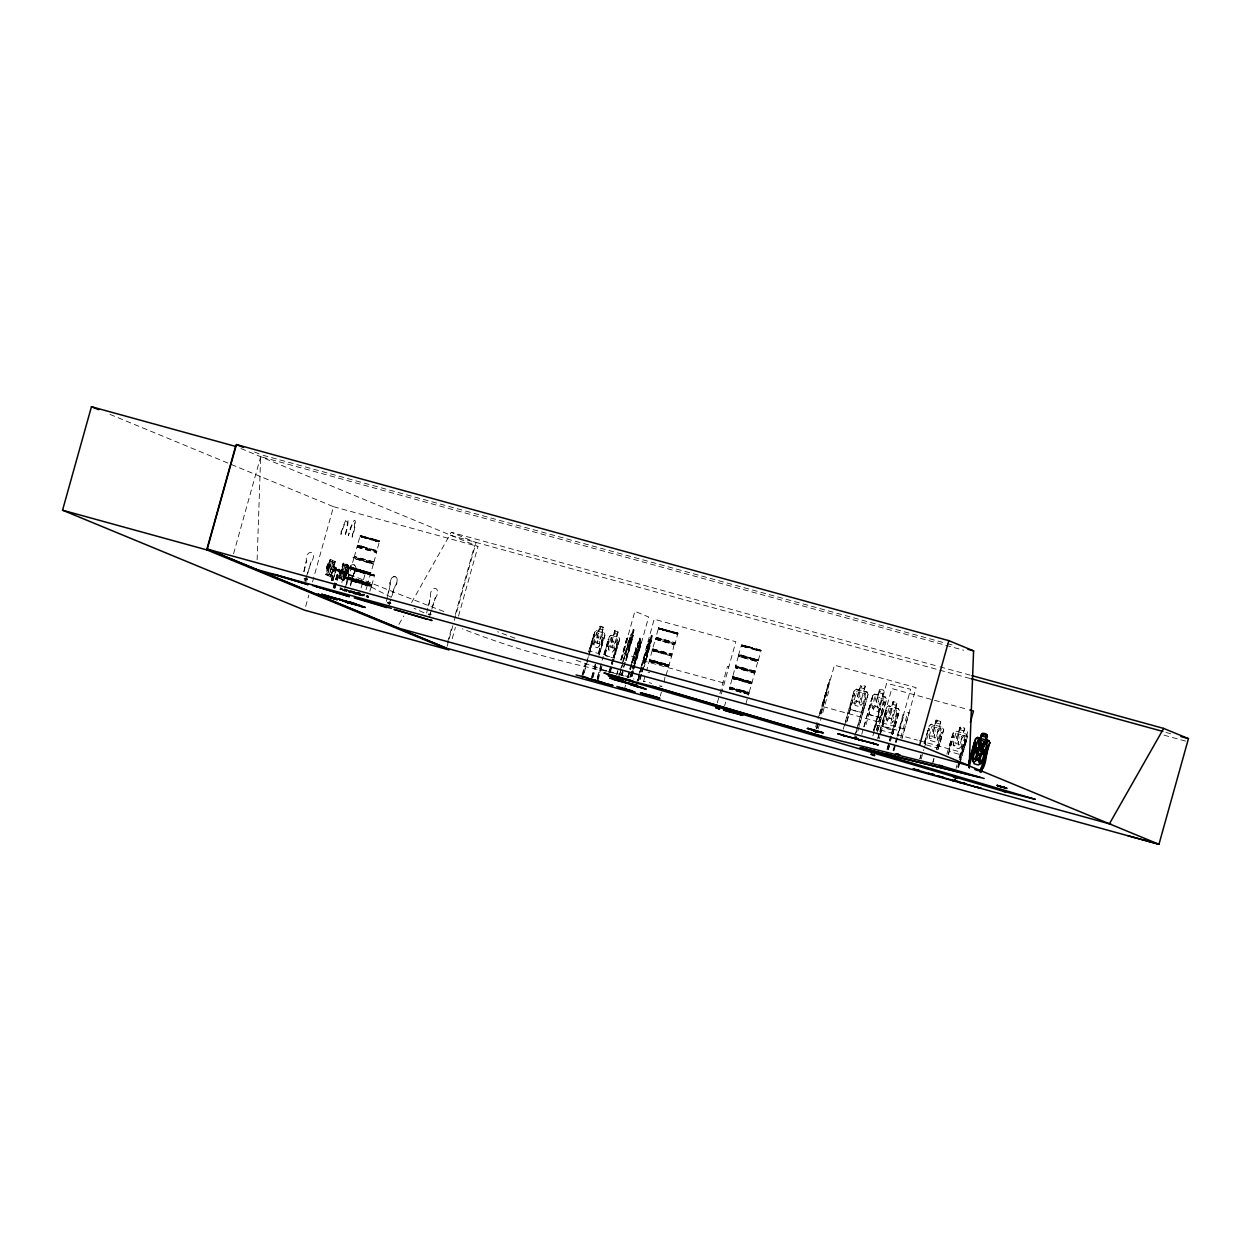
<?xml version="1.0" encoding="UTF-8"?>
<svg xmlns="http://www.w3.org/2000/svg" width="1251" height="1251" viewBox="0 0 1251 1251"><rect width="100%" height="100%" fill="white"/><g stroke="black" fill="none" stroke-linecap="round" stroke-linejoin="round"><path stroke-width="0.75" stroke-dasharray="5 3.75" d="M305.713 579.494L305.713 578.494L304.149 578.556M304.619 578.76L305.635 579.307M306.37 578.666L304.181 578.869M306.307 579.104L306.839 579.072M307.136 579.401L304.634 578.337M346.464 591.004L347.184 590.191M344.948 591.097C346.683 590.003 347.653 590.738 346.762 591.176M356.457 593.146L348.81 591.051L349.295 592.63M349.029 591.113L351.234 592.302M349.389 591.52L364.604 595.21L362.399 594.444M388.201 602.138C388.498 603.639 390.687 603.482 390.484 602.904M390.031 602.669C389.686 604.812 386.997 600.668 388.467 603.373M390.093 603.373C388.529 602.747 389.812 603.404 390.093 602.919M389.061 603.404L390.203 602.622M390.812 603.607L387.919 602.904M428.499 614.71L429.359 614.053M348.075 579.479L353.955 557.696L373.705 562.934L376.895 551.238L357.317 545.733L360.272 535.522L373.345 539.025M676.994 632.834L677.964 633.225L675.133 643.405L655.571 637.947L675.165 643.467L674.649 644.672L655.368 639.261L658.573 627.752M754.994 672.24L735.432 666.47L738.497 655.821L758.075 661.122L761.077 650.473L757.684 649.848M895.544 707.972L896.967 702.874L893.058 701.733L891.635 706.815L889.148 707.925L886.506 717.433L887.459 722.124L891.384 723.281L894.606 719.825L897.264 710.318L895.638 708.003L897.248 702.781L893.058 701.545L891.635 706.627L888.679 705.767L886.834 707.19L883.112 720.873L883.143 726.174L892.807 729.02M639.48 643.514L634.366 663.499M650.786 640.668L644.124 666.314M652.256 650.332L671.787 655.477L674.07 644.578M306.354 579.682L304.353 578.447M306.432 578.853L304.478 578.478M388.076 603.263L388.201 602.388L389.092 603.342M388.748 603.295L388.514 602.325M388.295 602.857L387.81 602.966M257.127 559.838L260.661 456.709L963.661 650.223M338.802 570.487L341.46 572.051L339.037 570.487L332.907 569.549L335.518 569.346L335.409 568.517L335.002 569.486M334.83 570.065L335.784 570.456L336.441 568.079L335.409 567.704L334.83 570.722L335.315 569.002M335.456 569.643L338.661 571.066M668.91 665.297L657.557 662.139L665.485 664.187M743.923 680.309C731.319 676.197 761.922 684.876 748.333 682.014M598.604 653.601L601.09 648.831L598.604 653.601L590.409 651.114L590.769 645.719L594.71 632.099L596.305 630.613C601.09 635.195 600.558 617.447 598.588 631.505M590.55 651.145L590.769 645.719M605.375 655.415L605.719 650.176M341.07 570.941L339.224 570.003M339.365 569.846L341.226 570.347M388.17 603.138L389.358 603.482M330.092 576.398L331.499 575.351M331.421 575.632L334.799 562.841M333.923 562.841L335.346 561.558L330.139 559.541M334.267 562.841L330.076 561.167L330.467 559.76L330.608 561.308L334.799 563.216M334.971 562.919L335.268 561.715M338.943 578.087L344.009 563.2L343.712 564.701L342.805 564.17M340.178 577.18L339.85 578.494M343.806 563.169L339.584 578.275M344.041 563.388L343.102 563.091L338.88 578.243L343.525 579.995L343.916 578.587L339.49 576.992M371.672 585.515L374.549 575.241L370.812 574.631M334.752 561.355L330.983 576.852L325.901 574.647L327.105 569.268M329.435 560.948L330.342 559.416L325.901 574.647M347.841 567.641L359.96 570.784L347.762 567.172L348.075 565.264L343.806 580.542L344.713 579.01M632.99 637.025L633.069 634.992L627.345 655.54L629.206 650.598M633.538 667.362L639.73 645.453L639.871 643.702L637.932 642.905M639.855 645.563L639.386 643.311L640.981 638.26L639.965 637.869L634.429 658.464L635.211 658.792L636.775 654.899M650.989 642.67L651.239 640.7L644.359 666.423M306.62 578.947L306.104 578.806M389.64 602.732L389.342 603.654M429.562 614.679L428.702 613.866M351.906 567.735L365.573 571.707L362.868 582.356M361.117 545.936L376.879 551.238L357.411 545.655L354.221 557.07L373.689 562.669M652.224 650.504L646.83 669.895M330.811 576.727C332.578 572.004 323.305 575.741 327.152 573.709M354.752 568.845L350.984 568.173L351.938 568.845M361.023 536.288L360.053 535.741L360.929 535.663M657.541 662.232L652.944 661.185M328.45 564.326L327.606 563.982L326.183 569.08L327.277 569.314L326.839 571.973L328.419 572.63L331.171 562.778L329.592 562.137L328.606 564.561L327.59 564.17M347.043 570.691L347.465 568.032L345.886 567.375L343.134 577.227L344.713 577.868L345.714 575.444L346.558 575.788M343.431 590.019L339.944 589.205L341.773 588.893M362.915 581.465L362.102 580.933M745.94 703.828L748.505 694.242L729.333 688.894L735.291 667.127L755.025 672.24M428.358 614.538L429.202 614.569M341.82 582.544L343.196 577.258L362.853 582.403L358.646 581.23M828.569 684.704L828.225 686.392L828.459 684.485M625.359 654.726C630.051 642.06 621.825 656.228 627.517 655.587M303.79 571.629L306.464 560.667A5.379 3.409 -73.4 0 1 308.497 553.349A5.379 3.409 -73.4 0 1 313.188 554.521A5.379 3.409 -73.4 0 1 311.139 561.84L305.447 579.823M304.04 571.707L306.464 560.667M343.149 577.79L354.377 581.152M344.275 591.223L348.716 572.927A5.379 3.409 -73.4 0 1 350.765 565.608A5.379 3.409 -73.4 0 1 355.44 566.797A5.379 3.409 -73.4 0 1 353.407 574.115L349.983 584.889M345.417 587.642L348.966 573.005A5.379 3.409 -73.4 0 1 351.015 565.687A5.379 3.409 -73.4 0 1 355.691 566.859A5.379 3.409 -73.4 0 1 353.642 574.178L350.233 584.968M367.669 595.679L368.31 597.321L366.105 596.539M387.45 595.867L390.109 584.905A5.379 3.409 -73.4 0 1 392.157 577.587A5.379 3.409 -73.4 0 1 396.833 578.76A5.379 3.409 -73.4 0 1 394.8 586.078L391.391 596.868M386.371 601.434L390.359 584.968A5.379 3.409 -73.4 0 1 392.407 577.649A5.379 3.409 -73.4 0 1 397.083 578.838A5.379 3.409 -73.4 0 1 395.05 586.156L390.5 600.527M426.622 613.084L430.61 596.618A5.379 3.409 -73.4 0 1 432.658 589.299A5.379 3.409 -73.4 0 1 437.334 590.488A5.379 3.409 -73.4 0 1 435.301 597.806L430.172 613.991M428.64 605.844L430.61 596.618M729.974 687.08L749.068 692.335L748.661 694.149M825.081 695.978L824.065 700.028L825.566 695.884M823.815 700.075L822.298 705.111L828.803 684.5L828.006 684.735M233.577 553.74L261.209 454.77L254.125 451.846M304.728 580.871L305.572 577.853M306.526 581.34L307.371 578.322M305.682 606.422L308.841 595.132M312.515 581.965L333.532 506.702L109.509 414.175M326.433 568.97L327.762 564.217M328.434 564.514L329.592 560.901M329.513 574.178L332.844 562.215L329.67 574.225L328.184 575.585L329.685 574.1M330.452 576.711L334.627 561.543M331.265 580.12L333.908 570.425L335.894 571.019L334.392 571.066M331.437 580.198L333.908 570.425M331.812 580.308L333.892 570.894M335.831 567.829L335.252 570.847L336.019 567.954M332.625 580.495L335.471 571.332L332.985 580.62M332.875 580.605L335.894 571.019M338.286 571.254L337.817 570.628L339.787 571.207L337.035 580.855M333.266 587.782L338.818 569.549M333.423 587.829L337.864 571.097M333.642 587.892L338.927 569.08L339.146 571.035M334.455 588.079L338.927 569.08M334.705 588.173L339.787 571.207M334.971 588.251L336.519 582.7M341.132 577.696C349.17 552.348 340.976 571.347 341.523 579.604M347.512 567.516C353.063 570.034 337.848 564.248 351.969 567.673L349.795 567.141M347.778 564.795L346.855 566.046L347.778 564.795L343.274 562.794M345.182 569.924C352 568.924 342.711 583.404 347.966 570.878C341.914 562.825 357.833 571.879 351.547 569.174M346.762 570.581L345.432 575.335L343.853 574.678M347.59 567.735L348.372 567.328M346.715 584.342L348.028 579.588L349.795 579.979M352.344 568.892L363.243 572.082M361.086 536.867L362.258 536.992M353.063 569.705L351.953 568.798M350.593 585.859L351.969 580.573L363.275 583.685M357.082 581.011L352.25 579.62L354.893 569.658M373.001 575.632C371.5 575.382 349.201 569.705 357.129 570.659M362.712 571.895L362.086 571.175L363.353 571.91M361.086 587.954L362.743 582.591M357.02 571.238L356.222 570.393L370.921 574.24M376.614 540.557L371.297 539.885M371.5 575.022L367.184 573.052M375.925 540.964L378.037 540.979L375.957 540.401M368.435 573.38L366.246 573.396L368.982 574.115M365.98 589.768L367.825 583.842L348.325 578.384L369.545 583.842M361.132 545.936L357.614 545.233L376.926 550.534L379.616 540.917L370.875 538.305M372.251 575.476L370.405 574.897L372.595 575.554M369.858 591.285L371.656 585.249L360.257 581.887M411.579 602.513L451.283 532.316L938.109 666.314M447.545 642.42L452.236 625.641M455.364 614.444L474.629 545.405M447.092 646.329L448.64 640.778M449.156 638.917L453.816 622.232M454.332 620.387L476.068 542.543L451.283 532.316M452.236 638.667L455.38 627.376M458.538 616.086L477.976 546.468L237.659 447.201M582.231 674.555L585.374 663.265M588.533 651.974L593.662 635.148L588.94 652.084M582.622 674.664L585.781 663.374M591.019 645.766L594.804 632.208L596.32 630.801M582.653 676.728L586.328 663.546M586.844 661.67L594.6 635.43L588.298 658.01M584.092 673.069L587.782 659.887M601.074 648.862L605.015 635.211L604.311 633.053L602.091 632.365L603.498 627.283L601.794 632.474L603.17 634.726L600.511 644.234L597.65 647.783L594.444 646.814L593.865 642.216L596.524 632.709L598.713 631.536M591.535 677.385L595.21 664.203M598.353 652.913L602.966 637.963L598.76 653.022M591.926 677.479L595.601 664.312M592.474 677.667L595.632 666.376M598.776 655.086L603.905 638.26L602.56 637.869M592.88 677.776L596.023 666.486M599.182 655.196L604.749 635.211M597.446 677.088L603.232 656.384M603.748 654.508L608.346 639.558L604.155 654.601M597.321 679.058L600.996 665.892M597.337 681.138L601.543 666.079M604.702 654.789L609.3 639.84L605.093 654.899M598.259 679.356L601.95 666.189M614.648 630.613C615.398 637.901 611.52 633.585 609.409 636.509L605.468 650.129L605.234 655.555L613.303 658.01L619.714 639.621L618.995 637.447L616.649 636.743L618.197 631.692L614.648 630.613L613.287 635.915L611.223 637.119L608.565 646.626L609.143 651.224L612.349 652.193L615.195 648.644L617.853 639.136L616.774 636.775M616.493 636.884L618.197 631.692M608.846 672.381L617.65 642.373L613.443 657.432M609.253 672.491L612.927 659.308M609.8 672.663L613.475 659.496M613.991 657.619L618.604 642.67L617.259 642.279M610.191 672.772L612.818 663.358M613.35 661.482L619.448 639.621M616.696 674.398L617.713 670.771M620.746 659.887L627.33 636.321L628.08 636.571L621.497 660.137M616.915 674.492L617.931 670.864M620.965 659.981L627.33 636.321M621.278 660.043L634.882 611.317L648.644 617.009L635.539 663.906M618.119 678.433L619.698 672.788M620.215 670.911L628.909 638.823L629.675 639.073L621.794 667.299M619.464 674.727L621.043 669.082M621.575 667.205L630.332 635.899M619.698 674.821L621.278 669.176M631.661 634.601L633.272 629.378L627.564 649.926L628.346 650.254L629.91 646.36M621.231 675.524L632.13 636.571L628.878 648.706L629.597 643.374C623.545 660.919 633.944 623.233 630.207 641.091L632.052 636.54L628.706 645.86L629.488 646.173M633.1 629.331L634.116 629.722L632.568 636.853L625.969 660.622M621.466 675.618L625.14 662.451M625.656 660.575L631.739 639.918M621.763 675.681L622.81 671.912M621.997 675.775L623.045 672.006M626.188 660.716L633.037 636.962M627.423 677.495L631.098 664.312M631.63 662.436L636.368 647.533M624.499 688.863L625.547 685.11M627.642 677.589L630.269 668.175M630.801 666.298L635.836 647.377M627.955 677.635L631.63 664.469M632.162 662.577L638.135 642.764L632.38 662.67M628.174 677.729L631.864 664.562M638.698 643.186L639.965 637.869M630.16 676.525L633.303 665.235M633.835 663.358L639.011 645.219L638.213 644.89L635.571 654.398L636.352 654.711M639.308 643.467L640.981 638.26M630.379 676.619L633.538 665.329M634.054 663.452L638.573 648.456M630.692 676.682L633.835 665.391M630.911 676.775L633.022 669.238M632.756 670.927L634.273 665.485M634.789 663.671L641.388 642.06L635.32 663.812M631.474 676.463L634.507 665.579M635.008 663.765L640.856 641.919M631.771 676.51L634.82 665.626M632.005 676.603L635.039 665.72M636.29 684.141L654.164 619.229L735.823 641.716L721.295 694.086M637.635 680.419L641.31 667.252M641.841 665.376L648.659 641.638L650.02 640.168M637.869 680.528L641.544 667.346M642.076 665.469L647.611 644.672M638.479 681.06L640.418 673.773M641.012 671.99L648.518 644.765L647.22 644.421M649.832 640.309L651.443 635.07L645.735 655.633L646.517 655.962L648.081 652.052M639.918 679.34L641.497 673.695M642.029 671.818L650.379 642.31L647.048 654.398L647.752 649.081C641.7 666.611 652.131 628.925 648.378 646.798L650.301 642.263L649.519 642.044L646.861 651.552L647.658 651.88M651.411 640.747L652.287 635.43L651.271 635.023M640.152 679.434L641.732 673.804M642.248 671.912L649.91 645.625M645.688 661.294L643.593 660.262L644.687 655.243L643.53 660.419L645.688 661.294L651.036 642.623M644.953 676.556L643.483 681.701M661.247 652.099L652.224 649.66L671.943 654.883L652.381 649.378L655.399 639.198L672.897 644.296M667.033 631.411L659.793 628.581M649.848 661.404L651.755 662.06L650.88 661.81M658.417 628.831L676.291 633.209L658.464 628.831M665.688 665.923L665.125 665.172L666.971 666.267M676.025 633.694L674.258 632.631L676.291 633.194M667.174 666.283L665.548 665.313M651.662 661.842L650.067 661.576L667.925 666.611L668.925 665.032L649.848 659.699M676.963 634.038L677.87 633.147L676.072 632.803M660.325 695.994L661.357 692.21M664.218 681.983L664.985 677.119M666.079 675.305L671.803 655.493L662.936 652.772M717.37 702.781L719.309 695.493M719.904 693.711L727.41 666.486L728.801 666.861M724.61 705.83L725.674 702.108M732.398 678.495L750.256 682.843L732.288 678.386L747.519 682.483M742.906 646.329L750.24 647.94M742.515 646.188L743.547 646.47L742.953 645.688M748.129 682.608L751.71 682.671M757.997 650.473L757.246 649.707L759.107 650.207M758.622 650.067C752.617 649.535 763.642 651.568 758.841 650.848M741.124 690.364L749.146 692.413L754.853 672.585L735.4 666.502L755.01 671.912M815.668 727.003L818.873 715.697M819.342 713.836L826.708 689.52M819.499 715.556L827.615 686.424M828.162 684.704L830.054 679.449L820.5 713.852M822.658 705.126L829.632 679.449M816.293 728.895L818.467 721.358M816.778 728.41L818.811 721.155M820.828 713.899L834.433 665.188L916.092 687.659L901.987 738.199M816.872 728.442L818.889 721.186M820.922 713.946L827.505 690.364L828.881 690.755L821.798 716.135M818.17 728.786L821.203 717.902M843.237 729.317L844.816 723.672M845.332 721.796L854.152 690.489L856.356 689.16L859.359 689.958M844.503 725.627L854.292 690.599L856.372 689.332M846.614 722.14L854.496 693.914L846.833 722.202M859.39 690.145L860.704 684.844L865.411 686.111L863.784 691.334L865.629 693.648L862.971 703.156L859.531 706.612L855.199 705.455L854.026 700.748L856.669 691.24L859.468 690.177L860.891 685.079M863.722 691.303L865.145 686.22M854.73 736.448L856.31 730.803M856.841 728.926L865.77 696.948L867.037 697.292M856.012 732.758L857.592 727.112M858.108 725.236L865.77 696.948M859.156 725.502L868.053 694.242L867.146 692.053L863.988 691.209M857.811 731.225L868.116 694.274M861.751 734.29L863.331 728.645M863.847 726.753L871.728 698.543L873.01 698.887L865.348 727.175M864.066 726.831L872.666 695.462L874.809 694.102L877.874 694.93L879.218 689.817C890.102 688.457 877.123 697.526 885.661 697.026L886.631 699.231L877.373 732.429M872.87 695.587L869.085 709.176L869.257 714.509L879.906 717.37M879.328 690.02L877.983 695.134L875.184 696.213L872.541 705.72L873.714 710.412L878.046 711.584L881.486 708.129L884.144 698.621L882.299 696.307L883.659 691.178M873.526 730.24L886.615 683.343L910.619 689.27L897.546 736.213M873.933 730.349L880.016 708.598L873.964 730.381M872.854 735.916L880.454 708.723L879.594 708.488L880.454 708.723M876.404 730.131L884.285 701.905L885.552 702.249M876.623 730.209L884.285 701.905M877.154 732.351L886.38 699.231L885.473 697.151L874.824 694.289M877.717 738.403L891.838 688.55L932.667 699.794M878.014 738.481L879.594 732.836M879.844 731.866L886.928 707.222M879.922 734.978L887.053 710.599L879.172 738.825M886.975 749.286L890.649 736.12M891.181 734.228L897.264 713.602L891.494 734.306M887.287 749.365L890.962 736.182M888.132 749.63L891.807 736.448M892.338 734.572L898.421 713.946L896.967 713.539M888.445 749.693L889.492 745.94M892.635 734.65L899.36 710.928L898.343 708.801L888.695 705.955M895.825 707.863L898.546 708.66L899.532 710.896C895.2 720.404 897.702 736.213 882.909 726.299L883.112 720.873M893.058 750.584L896.607 737.887M897.108 736.088L903.191 714.321L904.035 714.556L897.968 736.307M893.495 750.709L897.014 737.996M893.918 750.819L897.452 738.121M900.689 737.855L907.679 712.429L909.149 712.851L902.065 738.231M919.845 758.653L920.892 754.9M924.051 743.61L928.445 728.598M920.032 758.7L921.08 754.932M924.239 743.641L929.384 725.533L931.479 724.157L942.597 727.347L943.77 729.63L939.954 743.313L936.843 747.895L925.631 744.673L925.568 739.185L929.446 725.549L931.495 724.345M921.158 759.029L923.785 749.63M924.317 747.754L929.759 728.973L928.258 728.551M939.501 726.471L940.924 721.374L936.092 719.982L934.732 725.095M934.778 725.299L936.155 719.997M932.777 762.375L933.825 758.606M936.452 749.208L941.377 732.32L936.639 749.24M932.965 762.422L934.012 758.653M937.765 749.584L942.691 732.695L941.19 732.273M937.953 749.63L943.598 729.661L942.425 727.488M946.866 754.212L952.308 735.447L953.622 735.823L948.367 754.634M949.446 746.034L953.325 732.382L955.342 731.006L966.46 734.196L967.648 736.479L963.77 750.147L960.721 754.744L949.509 751.523L949.446 746.034L949.728 751.398M949.681 746.065L953.465 732.492M948.18 754.588L953.622 735.823M958.657 732.148L960.017 726.847L964.802 728.223L963.379 733.305M956.061 768.474L956.999 764.799M959.11 757.59L965.1 735.791L963.176 733.43L964.584 728.348L960.08 727.05L958.719 732.163L955.858 733.164L953.199 742.672L954.45 747.441L958.907 748.708L962.426 745.33M959.798 757.934L965.24 739.153L959.986 757.981M957.875 767.004L959.392 761.562M967.727 731.726L959.892 759.748L966.476 736.182M957.953 767.035L959.47 761.593M958.485 767.723L960.064 762.078M960.596 760.186L966.554 739.529L965.053 739.122M959.736 764.001L967.461 736.511M338.396 569.424L338.849 570.096M305.135 581.684L311.139 561.84M356.472 580.511L352.454 579.197L367.841 583.091L373.689 562.981M389.108 604.061L390.812 598.666M388.795 605.922L389.921 602.325M429.281 617.65L435.301 597.806M652.725 648.831L672.006 654.179L652.647 648.988M827.443 686.439L828.037 684.563M634.241 663.906L635.899 659.089L634.382 664.125M645.516 661.247L647.205 656.259M828.334 684.75L828.099 686.408M338.833 569.815L332.813 567.97L335.612 568.626M351.187 592.583L349.092 591.41M340.053 588.095L342.195 589.284M334.861 568.83L335.721 569.064M649.269 660.465L653.006 661.075L650.035 660.45M330.155 576.774L331.108 576.711M760.827 650.223L741.577 644.828L738.465 655.321L757.934 661.06L754.994 671.975M630.332 635.961L631.098 634.179L633.178 635.211M648.675 641.716L649.441 639.933M429.046 614.194L428.593 614.679M429.343 614.648L430.891 614.491M339.256 576.899L340.194 576.836M398.944 624.358L403.807 615.961M429.484 614.335L430.297 614.491M348.81 591.348L351.406 591.926M879.844 717.355L882.815 712.898L879.906 717.558L869.023 714.634L868.913 709.161M936.78 747.691L939.751 743.235M960.659 754.541L963.614 750.068M345.167 589.581L344.901 590.363L347.09 591.082M657.651 661.92L649.222 660.45L657.416 662.733M734.744 678.198L732.304 677.495L734.587 678.574M338.755 570.315L335.737 569.111M351.969 569.393L352.985 569.486M660.778 629.472L659.152 629.018L660.512 629.534M733.274 678.699L734.493 679.168M304.525 578.603L307.277 579.401M429.891 614.476L428.858 614.366M344.463 565.859L345.792 564.326L348.231 565.311M609.503 636.618L611.004 635.211M378.709 541.824L375.519 540.651M365.245 572.598L361.383 571.535L362.54 571.691M674.289 632.99L676.056 633.71M360.163 570.049L351.359 568.204M361.695 571.207L370.796 573.318L356.973 569.033M649.285 660.356L650.364 660.684L649.566 660.45M350.968 592.599L348.935 591.504M655.086 661.748L669.066 665.532L665.469 664.187M388.389 602.231L389.452 602.529M339.834 578.369L338.943 578.322M736.26 677.526L732.429 677.041L733.43 677.698M934.841 725.314L931.979 726.315L929.321 735.823L930.572 740.592L935.029 741.874L938.547 738.481L941.205 728.973L939.298 726.596L940.721 721.499L936.201 720.201M822.298 705.111L823.111 704.876M379.553 541.339L377.161 541.292L378.255 541.605M751.773 683.249L747.707 681.873M606.688 670.739L604.561 670.567L628.659 677.198M341.304 571.426L340.944 572.254M338.802 571.379L339.146 570.534M368.732 573.13L369.905 573.411M760.811 650.692L752.086 647.971M361.023 536.648L360.069 536.523L378.49 541.589M379.616 540.995L365.824 537.336M375.347 540.776L377.223 541.339M357.223 547.125L376.395 552.457L359.287 547.797M373.736 561.965L354.455 556.539L373.627 561.871M351.594 567.469L370.093 572.677M346.793 566.75L346.089 566.375L350.389 567.626M347.09 567.407L347.997 567.845M351.828 568.22L357.505 570.081M354.596 569.283L351.156 568.564M359.146 570.941L355.706 569.737M365.011 571.613L359.256 570.175L361.774 570.894M351.812 569.361L353.454 569.815M358.552 570.456L365.542 572.082L359.272 570.112M367.184 572.254L370.609 572.989M361.367 571.519L362.164 571.207M359.068 570.706L363.869 572.035M360.601 571.41L368.951 573.537M366.387 573.38L369.389 574.146L361.508 571.816M368.247 573.724L369.201 573.974M370.093 574.397L356.707 570.988M675.696 632.459L658.339 627.846L659.027 628.221M677.198 633.491L677.964 633.225M742.078 645.313L743.688 646.032M676.134 633.538L677.479 634.069M741.515 645.923L757.262 649.722M741.468 645.923L743.907 646.595L742.734 646.095M759.169 650.254L757.34 649.863M362.946 581.293L344.494 576.211M343.134 577.774L371.656 585.249M656.494 637.447L675.196 642.764L656.478 637.447M655.43 638.62L675.024 644.03L655.415 638.448M348.763 591.817L352.282 592.661M368.529 596.039L366.778 595.648M368.31 597.321L366.543 596.93M754.4 673.101L735.228 667.768L743.266 669.817M662.217 664.766L659.762 664.062L667.518 666.392L664.86 665.673M732.507 677.901L734.181 678.151M746.394 680.716L752.007 682.108L745.752 680.137M751.976 682.358L743.923 680.341M751.241 682.78L750.975 682.405M750.428 683.265L747.488 682.483M749.943 683.281L751.538 683.797L750.162 683.187M748.614 694.321L743 692.929M925.568 739.185L925.693 744.689M377.567 541.542L375.816 541.104L378.756 541.824M745.424 647.158L742.359 646.141L743.845 646.579M757.074 650.004L757.762 650.411M757.621 650.145L759.513 650.723M659.011 628.268L676.103 632.85L674.367 632.365M677.213 633.459L675.634 633.037M667.033 631.411L676.431 633.585M675.259 633.506L677.01 634.054M346.887 566.422L348.075 566.719M346.777 566.797L354.268 568.705M351.828 568.095L353.017 568.376M370.14 572.692L368.92 572.395L370.093 572.942M672.882 644.296L674.086 644.578M346.652 567.375L347.872 567.657M363.838 571.332L365.057 571.644M355.644 569.737L358.599 570.456M363.76 571.66L364.964 571.973M355.534 570.112L365.198 572.583M369.858 573.787L368.857 573.505M372.313 575.616L373.533 575.898M653.945 651.067L652.178 650.676L671.459 656.103L667.424 654.773M734.54 677.088L732.758 676.697L746.409 680.716M733.227 677.057L740.701 678.98M733.086 677.542L736.057 678.167M734.29 678.37L734.744 679.121M751.304 682.655L746.19 681.451M733.586 678.793L734.368 679.027L733.383 678.558M667.158 664.906L668.347 665.188M340.725 588.017L341.93 588.298M666.986 665.36L668.237 665.579M649.801 661.404L651.239 661.716M346.824 590.112L345.041 589.706L347.262 590.503M362.884 594.131L364.635 594.506L363.806 594.162M366.699 596.352L368.498 596.836L366.262 595.961M645.391 681.701L643.624 681.31L644.484 681.67M885.896 710.255L887.053 710.599M875.059 724.736L899.062 730.662M361.82 536.898L365.699 537.914M375.753 540.682L377.755 540.979M749.552 647.314L761.03 650.426M759.341 650.676L758.309 650.598M757.136 650.426L759.388 650.864M660.325 628.721L661.935 628.972M673.523 632.834L676.291 633.585M741.906 657.166L738.418 656.353L757.715 661.763L741.89 657.166M369.717 563.044L373.205 563.873L353.924 558.446L369.733 563.059M353.095 568.001L354.924 568.22M368.951 572.411L359.397 569.69M356.801 569.408L363.885 571.363M367.043 572.614L368.795 573.067L360.71 571.019M352.735 569.455L359.725 571.285M370.89 574.209L374.393 575.069L368.107 573.067M372.345 575.304L362.868 572.63M653.929 651.067L667.44 654.773M349.78 579.964L356.801 581.809M734.274 677.823L736.041 678.245M734.165 678.198L746.237 681.373L743.782 680.794M651.38 661.326L651.161 661.279M665.266 664.922L667.064 665.297M652.725 662.107L651.005 661.67L667.205 665.767L666.33 666.064M664.922 665.469L668.659 665.579M350.999 590.988L352.735 591.442M356.191 592.583L359.709 593.412L357.505 592.63M357.473 594.241L353.595 593.224M648.034 672.194L649.769 672.631M659.418 685.923L661.154 686.361M596.305 630.613L604.217 633.194M604.311 633.053L605.015 635.211M618.995 637.447L619.714 639.621M615.883 653.303L613.131 657.776L605.249 655.383M365.824 537.289L360.147 535.866M373.877 539.979L376.035 540.51M362.29 537.211L371.297 539.885M376.004 540.76L377.38 541.136M373.689 540.541L376.457 541.089M745.08 645.704L747.238 646.282M755.291 648.925L757.434 649.504M743.219 646.407L757.152 650.426M661.795 629.566L666.345 630.785M671.959 632.756L674.711 633.319L673.773 632.865M354.831 568.439L359.475 569.424M365.042 571.676L367.184 572.223M360.007 570.347L354.69 568.939L362.133 570.925M362.337 571.222L363.181 571.504M354.58 569.314L356.738 569.846M352.219 569.268L351.109 569.174M353.204 569.752L362.211 572.442M356.144 570.816L357.364 571.332L355.691 570.941M339.381 571.519L337.692 571.05M736.229 677.51L738.387 678.089M735.995 678.261L738.199 678.73M749.881 682.765L748.77 682.405M746.112 681.858L749.599 682.999M356.785 581.809L362.415 583.201L358.38 581.871M653.085 660.669L655.321 661.013M652.944 661.169L655.149 661.638M365.558 585.14L371.187 586.531L359.928 583.154M663.139 664.359L665.329 664.844M665.485 665.266L666.83 665.673M651.427 661.779L649.363 661.372M650.379 661.654L651.271 661.935M352.719 591.426L354.862 592.004M348.404 591.144L359.553 594.006L355.456 592.661L357.974 593.287M343.415 590.019L345.573 590.597M358.74 594.397L364.432 595.804L353.032 592.38M348.31 591.832L350.452 592.395M358.49 595.038L360.632 595.601M856.356 689.16L867.037 692.21M854.714 693.977L853.432 693.648M850.664 709.52L861.392 712.398M371.563 538.962L373.986 539.603M376.551 540.541L379.475 540.885M373.893 539.947L368.091 538.54M377.145 540.745L373.251 539.353M749.552 647.267L741.765 644.953M752.774 648.644L755.197 649.3M672.24 631.849L660.763 628.518M351.703 568.642L354.111 569.299M356.723 569.893L359.913 570.691M366.34 572.989L368.779 573.677M738.371 678.073L747.942 681.044M738.137 678.824L740.608 679.387M738.043 679.199L740.451 679.856M743.516 681.732L745.924 682.389M655.227 661.232L657.729 661.67M663.186 664.281L657.4 662.78M365.558 585.14L351.891 581.105L367.309 585.015L363.275 583.685M356.613 592.474L359.037 593.13M350.749 591.129L354.017 592.004M360.491 593.99L362.915 594.647M362.774 595.32L350.499 591.958M354.455 593.224L356.91 593.897M360.163 595.241L362.618 595.914M649.238 682.702L651.662 683.359M263.085 455.286L945.396 643.108M947.273 643.624L952.918 645.172M939.986 666.83L970.072 675.118M450.438 535.334L970.416 678.621M1165.901 732.429L1171.53 733.993M333.532 506.702L477.976 546.468M1163.946 735.15L1185.792 741.155M934.528 700.294L967.93 709.489M884.91 713.742L886.287 714.118M966.57 736.213L965.178 735.838M343.572 564.764L342.727 564.154L347.387 566.187M636.008 649.285L638.604 650.332M339.631 569.299L338.161 571.91M822.877 706.58L904.536 729.052M345.526 575.585L344.557 579.057M642.607 660.622L724.266 683.109M343.916 578.587L343.525 579.995M330.983 576.852L330.405 576.867M880.282 729.943L917.405 740.154M919.25 740.67L961.941 752.414M608.549 671.255L632.631 677.886L633.991 679.137M749.662 646.892L752.195 647.596M674.852 633.319L676.744 633.819L675.384 633.413M743.266 669.817L754.431 673.116M354.252 568.736L357.583 569.69M359.146 570.55L362.509 571.394M363.134 571.691L368.263 573.318M357.317 570.644L352.329 569.236M358.99 571.113L362.368 571.879M363.025 572.067L366.355 573.021M363.556 573.255L366.074 573.959M743.829 680.685L738.825 679.309M359.803 581.043L349.389 578.009M360.46 581.23L362.993 581.934L343.181 576.758L367.794 583.795L366.996 582.747M354.752 579.917L343.353 576.492L346.464 566.39M356.379 580.37L358.943 581.09M361.148 581.856L371.719 584.608L369.53 583.842M359.647 581.715L348.075 578.885L359.49 582.309M360.085 582.481L371.5 585.906L360.788 583.107M356.05 581.637L358.584 582.34M354.283 581.559L359.272 582.966M741.124 690.364L732.038 687.753M740.592 692.272L730.162 689.238M357.27 592.661L359.803 593.365M348.138 590.581L351.562 591.332M357.067 593.302L359.631 594.022M353.736 593.021L356.3 593.725M352.876 593.052L355.393 593.756M353.564 593.678L356.082 594.381M369.045 538.227L362.477 536.335M370.781 538.649L373.236 539.4M364.244 537.226L368.936 538.587M366.465 537.899L368.936 538.618M751.914 648.581L759.795 650.895M664.844 629.722L667.315 630.426M669.035 630.879L673.726 632.271M745.221 656.4L758.231 659.918L738.966 654.429L745.221 656.4M362.993 559.869C327.731 550.096 398.85 571.128 364.682 560.542M355.065 568.97L350.343 567.641M361.805 570.769L370.531 573.474M356.613 570.034L374.205 575.366M741.39 679.637L732.664 676.932M743.125 680.091L747.801 681.545L743.094 680.169M367.325 573.474L368.92 574.053M365.386 573.333L368.638 573.959M743 680.528L747.691 681.92M658.417 662.264L653.726 660.919M660.184 662.592L664.891 663.968M658.339 662.545L653.632 661.169M660.043 663.077L666.627 664.86M658.214 662.999L650.332 660.591M659.949 663.437L668.581 666.079M658.104 663.405L649.457 660.763M358.787 581.668L367.685 584.358L351.938 580.089L356.191 581.152M738.403 690.317L729.552 687.612L749.13 693.21L729.364 688.206L748.942 693.695L740.092 690.99M356.754 582.262L348.028 579.588M351.64 591.066L354.096 591.77M355.753 592.505L360.523 593.881M350.702 591.285L353.204 592.004M359.459 594.616L364.229 595.976M745.659 646.157L750.365 647.533L742.453 645.25L743.829 645.641M754.369 649.269L756.605 649.926M364.088 537.836L366.34 538.493M659.512 629.144L660.497 629.378M662.342 630.066L664.594 630.723M738.809 679.387L734.728 678.105M357.723 569.346L351.547 567.454M357.614 569.612L351.343 567.626M364.26 571.472L368.373 572.645M363.744 572.16L361.289 571.347M368.029 573.427L370.265 574.1M371.297 575.21L370.14 574.85L370.906 575.1M662.702 663.046L664.938 663.687M742.891 690.443L745.111 691.084M358.38 592.536L360.616 593.193M344.244 589.252L346.511 589.909M362.133 594.725L364.385 595.398M344.072 589.846L346.339 590.503M346.214 591.176L342.117 589.972M352.845 593.162L355.112 593.818M903.191 714.321L904.035 714.556M431.235 614.21L430.016 613.913M389.514 602.184L390.734 602.482M387.888 602.638L390.922 603.357M348.607 591.082L349.529 591.395M348.607 591.457L349.389 591.676M756.871 648.956L758.747 649.504M364.369 536.882L360.366 535.553M362.149 536.523L364.229 537.273M673.742 632.24L675.587 632.834M660.731 628.549L662.592 629.128M747.801 681.435L749.662 682.092M734.368 678.386L733.258 678.12M748.52 682.952L747.582 682.655L750.709 683.453M664.891 663.953L668.91 665.235L668.081 664.656M653.757 660.935L649.801 659.684M653.632 661.185L650.442 660.184M664.656 664.781L666.502 665.36M353.282 591.942L350.077 590.957M353.001 592.583L349.764 591.582M355.19 593.302L358.396 594.272M360.085 595.101L361.946 595.664M599.948 626.204L603.498 627.283M600.011 626.407L603.342 627.408M614.71 630.817L618.041 631.818M610.879 635.18L618.901 637.603M593.255 635.039L594.6 635.43M607.955 639.449L609.3 639.84M758.7 649.519L760.092 649.973M675.649 632.427L677.041 632.881M675.603 632.787L677.761 633.6L676.947 633.209M659.386 628.127L660.778 628.549M660.622 628.94L658.542 628.252M377.349 540.573L378.693 540.995M360.898 536.867L362.274 537.289M754.212 670.927L735.776 665.86L755.057 671.271L754.197 670.927M359.303 547.797L357.207 547.109M749.646 681.983L751.007 682.514M749.552 682.452L750.897 682.905M666.283 665.939L667.643 666.361M368.326 572.677L369.717 573.099M732.054 687.753L729.958 687.065M348.388 567.454L346.308 566.734M353.439 568.877L351.296 568.204M357.161 570.784L355.081 570.049M371.891 575.225L373.267 575.663M362.118 580.949L343.775 575.945M367.012 582.747L348.56 577.665L349.404 578.025M660.716 685.97L662.076 686.392M346.199 589.44L347.559 589.862M342.367 588.689L340.256 588.001M874.809 694.102L872.666 695.462M867.084 692.022L867.944 694.289M864.238 707.894L861.392 712.585L850.508 709.661L850.399 704.188M741.702 644.969L742.5 645.219M658.714 627.861L659.449 628.127M650.442 660.2L649.613 659.84M667.33 666.142L668.487 666.705M730.193 689.254L729.333 688.894M369.076 573.928L370.14 574.397M340.788 589.549L339.944 589.205M651.255 635.211L652.209 635.586M651.834 636.368L651.349 638.073M633.663 630.676L633.194 632.365M649.238 640.059L651.349 640.903M640.528 639.214L640.059 640.903M623.326 652.709L637.087 658.401M625.422 654.554L627.549 655.415M345.745 564.498L348.169 565.483M330.17 559.369L332.61 560.354L332.954 562.387L332.391 560.464M347.512 571.832L346.652 574.881M341.617 569.877L342.665 570.315A2.017 1.986 -67.6 0 1 342.618 573.802A2.017 1.986 -67.6 0 1 339.647 572.051A2.017 1.986 -67.6 0 1 342.665 570.315M327.653 565.124L326.808 568.173M345.542 575.397L346.543 575.976M340.053 573.552L341.101 573.99M341.586 579.448L343.962 580.589M326.62 573.568L330.843 575.304M325.964 574.475L328.387 575.46M333.251 565.921L334.267 566.359A2.017 1.986 -67.2 0 1 334.22 569.846A2.017 1.986 -67.2 0 1 331.265 568.079A2.017 1.986 -67.2 0 1 334.267 566.359M335.409 567.704L336.441 568.079M331.687 569.596L332.703 570.034M333.376 567.657L333.016 568.486M341.351 577.618L341.742 579.494M605.625 670.645A2726.961 1285.121 21.2 0 1 575.945 660.2M514.974 638.166A2726.961 1285.121 21.2 0 1 497.585 631.739M443.824 611.473A2726.961 1285.121 21.2 0 1 335.174 568.626M605.578 671.005A883.957 847.036 -23.9 0 1 462.432 628.846M423.964 612.74A883.957 847.036 -23.9 0 1 414.081 608.252M391.25 597.274A883.957 847.036 -23.9 0 1 343.572 571.551M596.727 632.975L597.337 639.261C590.769 644.484 594.037 648.331 597.759 640.606C597.008 649.191 601.559 647.799 598.744 639.73C605.062 634.789 601.966 630.957 598.338 638.307L597.837 633.147L596.727 632.975M611.411 637.369L612.036 643.671C605.468 648.894 608.721 652.741 612.443 645.016C611.692 653.601 616.258 652.209 613.443 644.14C619.761 639.198 616.665 635.367 613.021 642.717L612.552 637.713L611.411 637.369M886.146 719.685L887.522 720.263L891.165 716.01C890.712 724.423 896.138 723.844 892.307 715.181C899.797 710.193 895.513 706.659 891.728 713.727C891.9 705.517 887.068 706.565 890.587 714.634L886.146 719.685M328.763 564.279L328.778 567.25L326.792 571.254L328.669 568.423L328.685 572.254L329.138 567.485L331.187 563.403L329.248 566.328L329.232 562.684L328.763 564.279M345.104 575.507L344.682 577.133L344.604 573.552L342.68 576.539L344.713 572.395L345.167 567.626L345.182 571.441L347.059 568.626L345.073 572.63L345.104 575.507M853.745 703.015L855.184 703.562L859.109 699.34C858.718 707.628 864.863 707.347 860.407 698.48C868.085 693.492 864.128 690.067 859.812 697.088C860.094 689.16 854.136 689.52 858.483 697.995L853.745 703.015M872.26 707.972L873.698 708.535L877.623 704.313C877.232 712.601 883.378 712.319 878.921 703.453C886.881 698.371 882.252 695.087 878.327 702.061C878.296 693.898 872.838 694.696 876.998 702.968L872.26 707.972M940.517 728.77L935.857 733.743C940.471 742.813 934.372 742.875 934.591 734.556C930.588 741.812 925.24 738.418 933.887 733.149C929.509 724.579 935.341 724.313 935.154 732.273L938.954 728.363L940.517 728.77M964.396 735.604L959.736 740.592C964.333 749.646 958.25 749.724 958.469 741.405C954.466 748.645 949.102 745.268 957.766 739.998C953.387 731.413 959.22 731.147 959.032 739.106L962.832 735.213L964.396 735.604M341.242 531.175L340.96 534.427L342.008 531.487A11.306 1.939 -74.6 0 1 346.855 521.339A11.306 1.939 -74.6 0 1 345.62 532.973L344.932 536.069L345.948 533.114A13.542 2.33 -74.6 0 0 347.418 519.181A13.542 2.33 -74.6 0 0 341.601 531.315L341.242 531.175M352.501 533.958L352.172 537.195L353.204 534.255A13.542 2.205 -74.6 0 0 354.799 520.353A13.542 2.205 -74.6 0 0 349.092 532.535L348.404 535.616L349.404 532.66A11.306 1.845 -74.6 0 1 354.158 522.496A11.306 1.845 -74.6 0 1 352.829 534.099L352.501 533.958M633.413 658.073L632.396 663.311L633.381 658.089M328.888 564.67L327.559 569.424L329.138 570.081L330.467 565.327L328.888 564.67M598.244 633.225L595.585 642.733L598.791 643.718L601.45 634.21L598.244 633.225M600.48 627.47L599.995 629.159L602.059 629.785L602.529 628.096L600.48 627.47M612.943 637.635L610.285 647.142L613.49 648.112L616.133 638.62L612.943 637.635M615.164 631.864L614.694 633.569L616.759 634.194L617.228 632.49L615.164 631.864M858.999 691.866L856.341 701.373L860.657 702.53L863.315 693.023L858.999 691.866M861.423 686.127L860.954 687.831L863.722 688.582L864.206 686.877L861.423 686.127M877.514 696.838L874.856 706.346L879.172 707.503L881.83 697.995L877.514 696.838M879.938 691.099L879.469 692.804L882.236 693.554L882.721 691.85L879.938 691.099M891.259 708.535L888.601 718.043L892.51 719.2L895.169 709.692L891.259 708.535M893.605 702.812L893.136 704.501L895.653 705.251L896.123 703.547L893.605 702.812M934.372 727.003L931.714 736.511L936.17 737.793L938.829 728.285L934.372 727.003M936.827 721.295L936.342 722.984L939.204 723.813L939.689 722.124L936.827 721.295M958.235 733.852L955.592 743.36L960.033 744.642L962.691 735.135L958.235 733.852M960.69 728.145L960.221 729.833L963.082 730.662L963.551 728.958L960.69 728.145M824.565 699.95L822.908 705.001L824.565 699.966M738.747 654.914L758.215 660.559L738.637 655.055M357.739 546.437L376.723 551.832L357.739 546.437M362.383 536.663L361.039 536.241L362.368 536.71M364.479 572.317L363.15 571.895L364.494 572.332M333.689 569.612A2.017 1.986 -67.2 0 0 333.736 566.124A2.017 1.986 -67.2 0 0 330.717 567.86A2.017 1.986 -67.2 0 0 333.689 569.612M342.039 573.568A2.017 1.986 -67.6 0 0 342.086 570.081A2.017 1.986 -67.6 0 0 339.084 571.816A2.017 1.986 -67.6 0 0 342.039 573.568"/><path stroke-width="1.5" d="M1111.076 824.268L397.005 627.721L255.126 569.111L969.212 765.69L973.591 650.864L948.821 640.637L236.423 444.543L206.994 549.955L449.078 649.957L304.634 610.191L62.55 510.205L91.448 406.716L235.892 446.482M354.08 604.03L364.494 607.173M656.243 697.37L642.576 693.57L659.715 698.23L648.471 694.649M350.217 602.419L352.719 603.326M886.099 753.946L898.718 757.559M886.271 754.009L898.89 757.731M335.424 599.104L319.63 594.757L335.518 599.166M612.677 679.262L628.002 683.437M627.893 683.359L609.988 677.964M646.063 689.066L630.77 684.735L646.001 689.16M731.522 711.741L723.453 709.88L724.345 710.24M609.941 678.183L637.635 685.626L622.154 681.373M235.61 446.279L206.962 548.908L256.799 569.565M231.779 560.198L232.014 559.338M318.614 594.381L317.77 594.116L321.194 595.445L321.429 594.585L321.007 595.288M321.726 594.319L325.01 595.617L321.726 594.319L322.57 594.585M333.923 598.604L336.675 599.557M338.849 599.213L352.532 602.873M348.529 602.153L340.585 599.792M576.054 674.977L587.032 677.667M598.572 681.295L597.697 681.216M612.818 685.329L601.809 682.639M608.346 675.665L623.545 679.793M636.712 686.267L633.475 684.907M632.177 690.833L616.899 686.502M717.058 708.035L716.197 707.8L719.528 709.067L716.448 707.753M816.981 732.226L816.231 731.898M822.626 733.008L807.145 728.535M853.307 737.871L863.362 740.983M855.684 737.105L855.856 738.794M856.059 737.214L855.621 738.731L841.516 734.916M855.277 738.622L856.278 737.277M858.968 739.81L859.765 739.935M874.543 751.57L861.673 747.926M868.945 750.287L878.452 752.664L869.023 750.193M871.822 742.875L877.717 744.736M873.636 755.26L874.386 755.588L871.149 754.228M882.44 754.259L891.963 756.605L882.643 754.212M897.28 753.853L896.467 753.743L899.813 755.025L899.125 754.603M914.168 768.474L913.121 769.099L919.172 770.35M969.212 765.69L919.626 745.205L948.821 640.637M929.29 773.744L928.477 773.509L934.716 774.901L933.903 774.697M937.797 776.183L936.999 775.917L943.129 777.184M953.153 780.593L952.355 780.358L958.594 781.75L957.766 781.547M970.354 722.312L973.497 711.021L969.791 710.005M954.763 780.874L955.232 779.373L955.154 780.968L940.424 776.762M953.809 777.278L957.218 778.357L956.358 778.153M968.837 762.531L974.435 741.78L975.936 742.203L969.103 766.66M985.475 739.826L987.399 742.203L984.74 751.71L981.206 755.104L976.75 753.821L975.514 749.068L978.157 739.56L981.019 738.543C978.36 729.818 992.043 733.461 985.632 739.685L988.775 740.592L989.963 742.875C984.568 748.755 988.556 776.668 974.748 769.459M981.019 738.543L982.442 733.446L986.898 734.728L985.413 739.81M980.018 771.851L981.065 768.083M980.205 771.883L987.555 745.549L988.681 745.877M981.331 772.227L989.776 742.891L988.775 740.592M974.889 786.707L980.893 788.13L975.436 786.848M1109.402 823.815L1163.665 728.41L971.949 675.634M1163.665 728.41L1188.45 738.637L1158.958 844.284L1128.011 835.762M323.696 594.819L339.412 599.401L323.649 594.929M643.436 687.941L628.127 683.734M982.958 760.921L985.991 756.48M986.132 756.542L983.02 761.124L971.824 757.903L971.761 752.414L972.043 757.778M980.252 770.866L983.286 766.41M838.358 733.665L844.816 735.776M857.029 738.059L856.122 738.653L863.268 740.811M942.503 777.043L936.983 775.948M960.064 782.328L965.444 783.579M964.818 783.423L959.314 782.297L960.111 782.563M318.567 594.147L321.194 595.445M338.99 599.151L340.772 599.604M634.179 684.985L636.524 686.111M816.887 732.038L813.697 730.865L817.059 732.054M871.806 754.369L874.199 755.416M608.346 675.556L623.577 679.731M980.831 747.879C978.313 753.555 970.276 753.305 980.08 746.378C975.702 737.809 981.535 737.543 981.331 745.502C985.241 738.622 990.401 741.984 982.035 746.988C986.617 756.183 980.565 755.979 980.706 747.77M270.576 573.693L307.918 584.545L307.152 584.342M275.251 574.506L307.824 584.592M312.515 585.515L349.217 596.571M316.534 586.531L349.42 596.649M317.504 586.766L316.644 586.547M354.236 597.931L386.794 607.611M357.942 598.494L391.328 608.393M974.998 747.332L972.918 748.708L974.998 747.332L986.069 750.522L987.242 752.805L986.069 750.522M977.688 737.59L975.717 738.872L969.275 762.375L969.384 767.723M978.298 748.473L975.436 749.49L972.793 758.982L974.029 763.751L978.47 765.018L981.972 761.64L984.631 752.132L982.723 749.74L984.412 744.548L979.596 743.157L978.235 748.27M427.326 619.37L393.987 609.409L432.08 620.512L430.344 620.105M814.62 730.74L815.167 730.584M815.996 730.819L815.324 730.959M844.159 735.713L837.607 733.696L838.389 733.899M918.641 770.194L913.121 769.099M337.879 598.885L341.32 600.105L338.145 598.76M342.164 600.605L343.947 600.965M346.902 602.45C346.183 601.559 361.367 606.516 360.585 605.64M346.027 602.091L355.847 604.577M356.426 604.092L343.9 600.949M365.183 607.423L348.2 602.857M617.353 680.231L620.246 681.342M635.524 685.923L638.073 686.971M624.14 688.738L627.236 689.942M980.847 738.309L977.594 737.386L975.577 738.762L969.103 762.359L969.228 767.864M337.817 598.869L339.052 599.166M359.709 605.578L360.898 605.859M724.016 709.989L725.252 710.287M740.967 714.915L742.781 715.322L741.89 714.962M657.917 697.839L659.152 698.121M817.278 732.132L815.933 731.757M896.123 753.821L897.733 754.275M873.401 755.151L874.762 755.526M655.102 687.034L620.887 678.449L1005.319 791.914M819.561 735.651L942.05 766.065M980.002 777.356L859.984 747.676L1035.328 799.342L1002.864 791.179M862.439 748.395L984.224 778.513L939.595 765.346M860.031 739.888L874.371 743.766M741.014 714.931L727.488 711.209L732.21 712.538M643.921 693.633L640.403 692.788L642.623 693.57L641.263 693.117M581.996 676.51L582.997 676.807M598.119 680.997L587.079 678.198M586.516 678.151L602.231 682.342L590.175 679.199M930.947 774.041L916.811 769.99M841.735 734.978L855.715 738.747M860.281 739.966L874.199 743.72M359.694 606.125L361.852 606.704M726.956 710.677L729.098 711.256M643.89 693.617L648.456 694.852M877.483 744.783L878.28 744.955L871.024 742.656M717.183 708.254L715.697 707.831M967.961 649.316L973.591 650.864M971.042 678.636L1162.82 731.428M1180.928 736.573L1188.45 738.637M919.626 745.205L207.228 549.095L398.678 628.174M62.55 510.205L206.994 549.955M341.195 600.073L337.895 598.807M814.495 731.178L813.65 730.912L816.121 731.991M633.366 685.001L634.226 685.235M718.684 708.832L719.528 709.067M871.056 754.322L871.9 754.556M953.887 777.121L954.732 777.262M353.423 603.952L348.419 602.544M734.04 712.601L731.522 711.897L741.937 714.978M954.732 777.512L953.371 777.152M355.19 604.03L352.719 603.326L357.426 604.686M343.525 600.746L345.995 601.45M977.625 737.574L988.665 740.733M979.721 743.375L984.209 744.673M1001.91 786.723L1005.679 787.849M1001.91 786.973L998.204 785.878M1003.583 787.426C1016.735 791.304 987.242 782.438 1000.237 786.269L997.391 785.534L1004.616 787.395M638.417 687.034L636.118 686.095M980.08 787.927L980.893 788.161M350.28 602.247L356.472 604.108M344.338 601.371L348.435 602.56M652.647 686.314L821.313 736.088M653.35 686.596L822.016 736.386M738.715 714.008L740.576 714.571M725.643 710.662L727.519 711.225M357.395 604.671L360.632 605.656M361.289 606.172L363.15 606.719M346.214 601.903L342.18 600.543M962.738 783.142L977.469 787.364M612.693 685.517L601.794 682.733M581.606 676.416L592.474 679.684M724.298 710.24L725.674 710.662M657.494 697.448L659.715 698.23M346.855 602.435L348.247 602.873M606.985 684.047L596.258 680.81M852.51 737.699L859.75 740.029M364.448 607.157L365.245 607.439M236.423 444.543L243.507 447.467M967.508 765.205L1158.958 844.284L446.576 648.19L402.322 629.91M91.448 406.716L98.673 409.702M1006.289 788.099L999.064 786.222M337.363 599.87L334.173 598.557M402.259 629.894L445.981 648.018M899.813 755.025L896.717 753.696M957.938 781.437L952.574 780.311M928.649 773.415L934.059 774.51M984.115 751.96L979.455 756.949C983.849 765.768 978.298 766.316 978.204 757.746C974.201 765.002 968.868 761.609 977.5 756.339C973.153 747.785 978.954 747.504 978.767 755.463L982.551 751.554L984.115 751.96M807.865 728.379L823.377 732.851L807.88 728.301M619.417 687.565L634.804 692.006L619.417 687.565M977.813 750.162L975.17 759.67L979.596 760.952L982.254 751.444L977.813 750.162M980.549 740.248L977.891 749.74L982.348 751.022L985.006 741.515L980.549 740.248M980.268 744.454L979.799 746.143L982.645 746.972L983.13 745.268L980.268 744.454M983.005 734.525L982.535 736.229L985.397 737.042L985.866 735.353L983.005 734.525M629.847 680.075L603.905 672.944L633.319 681.514L629.847 680.075"/></g></svg>
